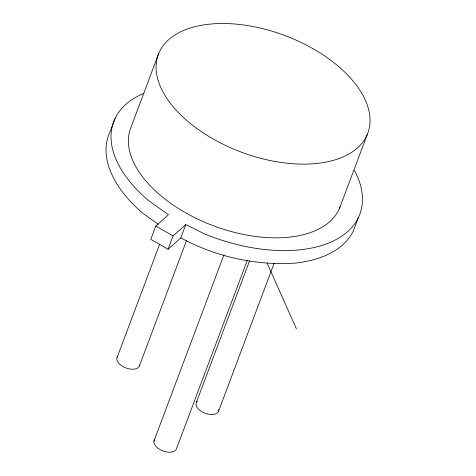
<?xml version="1.0" encoding="UTF-8"?>
<svg xmlns="http://www.w3.org/2000/svg" width="476" height="476" viewBox="0 0 476 476"><rect width="100%" height="100%" fill="white"/><g stroke="black" fill="none" stroke-linecap="round" stroke-linejoin="round"><path stroke-width="0.71" d="M115.15 118.322L110.146 131.632A131.465 73.131 20.6 0 0 143.27 213.641L158.365 224.375M158.811 53.241L131.102 126.961A111.878 62.237 20.6 0 0 212.439 225.41A111.878 62.237 20.6 0 0 340.108 206.804M143.782 93.391A131.465 73.131 20.6 0 0 148.268 200.331L168.468 214.694L155.795 226.035L150.791 239.345L168.088 249.24L180.785 237.875L185.789 224.571L204.781 234.013A131.465 73.131 20.6 0 0 330.047 242.457A131.465 73.131 20.6 0 0 354.453 170.42M117.12 357.411L159.698 244.134M168.088 249.24L173.085 235.935L185.789 224.571M139.349 366.062L186.628 240.279M153.956 441.026L223.964 254.785M247.389 260.051L176.602 448.374A11.93 6.634 20.6 0 1 166.844 451.968A11.93 6.634 20.6 0 1 154.771 444.786L153.98 442.847A11.93 6.634 20.6 0 1 154.706 439.461M196.261 402.702L249.549 260.937M218.496 411.353L274.134 263.335M339.59 208.107L367.299 134.393A111.878 62.237 20.6 0 0 231.794 23.8A111.878 62.237 20.6 0 0 190.073 123.254A111.878 62.237 20.6 0 0 367.299 134.393M358.327 217.675L353.329 230.985A131.465 73.131 20.6 0 1 295.12 263.115C255.618 265.745 215.569 256.701 180.785 237.875M155.795 226.035L173.085 235.935M267.161 263.299L296.441 328.874M218.781 409.622A11.93 6.634 20.6 0 1 210.713 414.495L207.774 414.06A11.93 6.634 20.6 0 1 197.308 401.262M139.629 364.931A11.93 6.634 20.6 0 1 131.09 369.168A11.93 6.634 20.6 0 1 118.56 363.01L117.322 361.052A11.93 6.634 20.6 0 1 117.733 356.411"/></g></svg>
